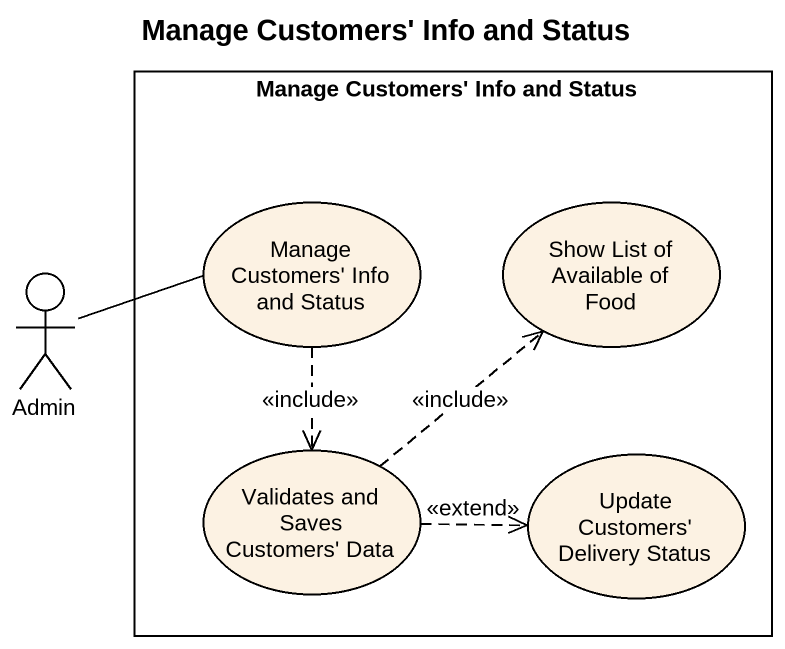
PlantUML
@startuml
title Manage Customers' Info and Status
rectangle "Manage Customers' Info and Status" as Manage_Customers_Info_and {
  usecase "Manage Customers' Info and Status" as Manage_Customers_Info_and_2
  usecase "Show List of Available of Food" as Show_List_of_Available_of
  usecase "Validates and Saves Customers' Data" as Validates_and_Saves
  usecase "Update Customers' Delivery Status" as Update_Customers_Delivery
}
actor Admin
Manage_Customers_Info_and_2 ..> Validates_and_Saves : <<include>>
Admin -right- Manage_Customers_Info_and_2
Validates_and_Saves .up.> Show_List_of_Available_of : <<include>>
Validates_and_Saves .right.> Update_Customers_Delivery : <<extend>>
@enduml
